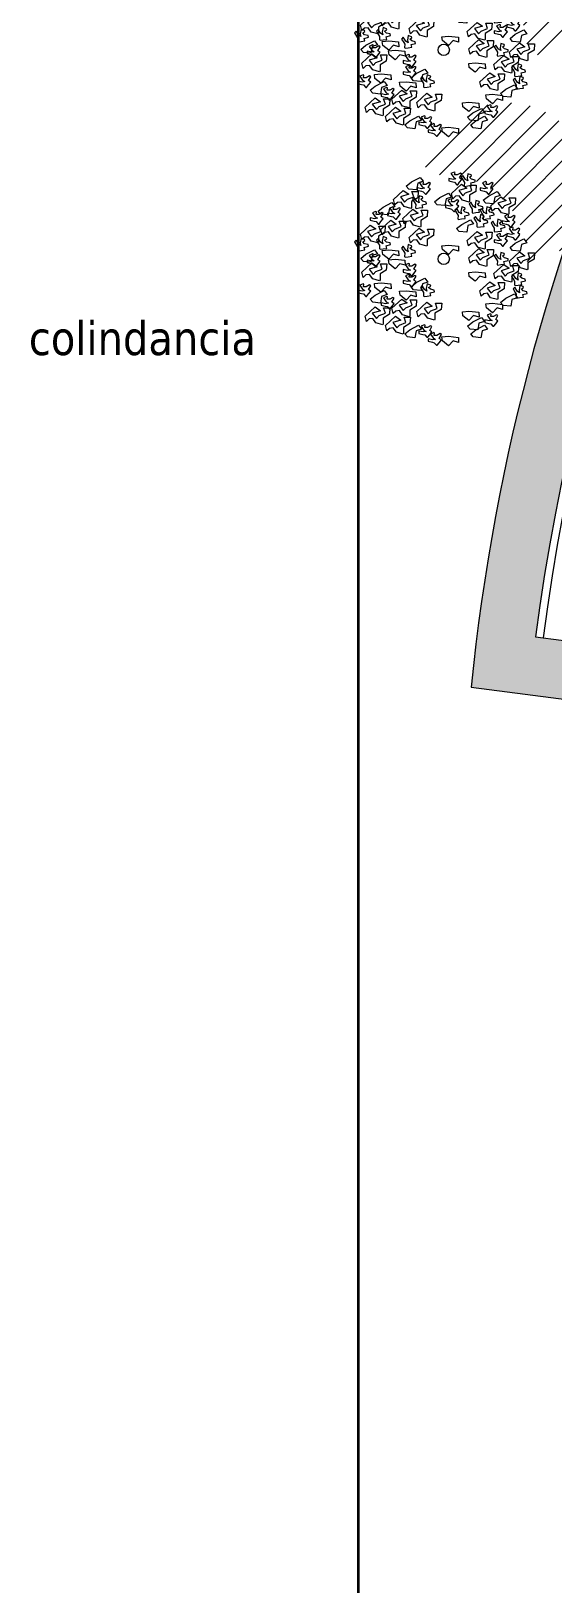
# Model space of a CAD drawing. Header units: millimetres. Extents: x 262 to 370, y -104 to 114.
# Drawn here: x 261.75 to 272.51, y 51.33 to 83.31 of the extents above; entities that cross this region are included whole.
import ezdxf

# ---------------------------------------------------------------- set-up
doc = ezdxf.new("R2010")
doc.units = ezdxf.units.MM
doc.header["$LTSCALE"] = 0.1
doc.layers.get('0').update_dxf_attribs({"lineweight": 9})
for name, color, linetype, lineweight in [('detalles', 2, 'Continuous', 9), ('letreros y cotas', 6, 'Continuous', 13), ('mobiliario', 3, 'Continuous', 13), ('terreno', 8, 'Continuous', 35)]:
    doc.layers.add(name, color=color, linetype=linetype, lineweight=lineweight)
doc.styles.get("Standard").update_dxf_attribs({"font": 'tahoma.ttf', "oblique": 10, "height": 0.35})

# ---------------------------------------------------------------- blocks, each defined once
blk = doc.blocks.new('BRANCHO2', base_point=(16.83, 36.07))
for p, q in [((16.78256489369278, 36.09718241385954), (16.82440972142156, 36.10115080325709)), ((16.7857268308746, 36.07214155454837), (16.78256489369278, 36.09718241385954)), ((16.82354466026916, 36.04100382103861), (16.7857268308746, 36.07214155454837)), ((16.85344027342794, 36.07260582294585), (16.82354466026916, 36.04100382103861)), ((16.82440972142156, 36.10115080325709), (16.8867425573393, 36.09416231735898)), ((16.88865692736133, 36.06243613423904), (16.85344027342794, 36.07260582294585)), ((16.8867425573393, 36.09416231735898), (16.88865692736133, 36.06243613423904))]:
    blk.add_line(p, q)
blk = doc.blocks.new('BRANCHO1', base_point=(16.66, 36.12))
for p, q in [((16.57301832006208, 36.14979948632452), (16.63628943259033, 36.20833145586446)), ((16.58166053583114, 36.11593745775695), (16.57301832006208, 36.14979948632452)), ((16.59888188550234, 36.13134772225477), (16.58166053583114, 36.11593745775695)), ((16.62190676693086, 36.1343892218267), (16.59888188550234, 36.13134772225477)), ((16.67073213193272, 36.18366151489208), (16.6190050010522, 36.16825125039427)), ((16.6190050010522, 36.16825125039427), (16.64486856649246, 36.1343892218267)), ((16.64202988248073, 36.10667778128239), (16.62190676693086, 36.1343892218267)), ((16.63628943259033, 36.20833145586446), (16.67073213193272, 36.18366151489208)), ((16.64486856649246, 36.1343892218267), (16.66215299803059, 36.15290857477583)), ((16.66215299803059, 36.15290857477583), (16.70239922913031, 36.16825125039427)), ((16.72826279457058, 36.16210066237102), (16.68801656347085, 36.13749831027802)), ((16.68801656347085, 36.13749831027802), (16.68801656347085, 36.10052719325913)), ((16.70239922913031, 36.16825125039427), (16.69085524748258, 36.20218086784121)), ((16.69085524748258, 36.20218086784121), (16.73110147858231, 36.20218086784121)), ((16.73110147858231, 36.20218086784121), (16.72826279457058, 36.16210066237102)), ((16.68511479759218, 36.09437660523589), (16.64202988248073, 36.10667778128239)), ((16.68801656347085, 36.10052719325913), (16.68511479759218, 36.09437660523589))]:
    blk.add_line(p, q)
blk = doc.blocks.new('BRANCHO3', base_point=(16.71, 35.96))
for p, q in [((16.68987688445014, 36.03490605145767), (16.66975376890028, 36.0256463749831)), ((16.66975376890028, 36.0256463749831), (16.68697511857147, 36.0010440228901)), ((16.69561733434054, 36.03179696300635), (16.68987688445014, 36.03490605145767)), ((16.69271556846187, 36.01645428738792), (16.69561733434054, 36.03179696300635)), ((16.73012311554986, 36.02875546343441), (16.71, 36.01645428738792)), ((16.738702249452, 36.02260487541116), (16.73012311554986, 36.02875546343441)), ((16.65537110324081, 35.99489343486685), (16.65537110324081, 35.97948317036904)), ((16.68407335269281, 35.98867525796422), (16.65537110324081, 35.99489343486685)), ((16.65537110324081, 35.97948317036904), (16.68123466868107, 35.97333258234578)), ((16.68123466868107, 35.97333258234578), (16.69271556846187, 35.97022349389447)), ((16.70135778423094, 35.99178434641554), (16.68407335269281, 35.98867525796422)), ((16.68697511857147, 36.0010440228901), (16.70135778423094, 35.99178434641554)), ((16.71, 36.01645428738792), (16.69271556846187, 36.01645428738792)), ((16.69271556846187, 35.97022349389447), (16.70709823412134, 35.95481322939666)), ((16.70709823412134, 35.95481322939666), (16.71283868401174, 35.95481322939666)), ((16.71283868401174, 35.95481322939666), (16.72431958379254, 35.97022349389447)), ((16.72431958379254, 35.99793493443878), (16.738702249452, 36.02260487541116)), ((16.738702249452, 35.98867525796422), (16.72431958379254, 35.99793493443878)), ((16.72431958379254, 35.97022349389447), (16.738702249452, 35.98867525796422))]:
    blk.add_line(p, q)
blk = doc.blocks.new('TREEO')
at = {"yscale": 3.6, "zscale": 3.6}
for name, p, xscale, rotation in [('BRANCHO2', (-0.6262248537390777, 1.752432096724378), 3.599999999999999, 33.69006752598449), ('BRANCHO3', (0.5257751462609169, 1.752432096724353), 3.6, 315.0000000000102), ('BRANCHO3', (-0.5902248537390848, 1.248432096724351), 3.6, 315.0000000000102), ('BRANCHO2', (0.02177514626092131, 1.392432096724373), 3.599999999999999, 33.69006752598449), ('BRANCHO3', (0.7057751462609195, 1.140432096724372), 3.6, 315.0000000000102), ('BRANCHO2', (1.137775146260923, 1.428432096724366), 3.599999999999999, 33.69006752598449), ('BRANCHO2', (-1.274224853739077, 1.176432096724365), 3.599999999999999, 33.69006752598449), ('BRANCHO3', (0.38177514626092, 0.9964320967243496), 3.6, 315.0000000000102), ('BRANCHO3', (0.8137751462609109, 0.8164320967243599), 3.6, 315.0000000000102), ('BRANCHO3', (0.9577751462609206, 0.9964320967243496), 3.6, 315.0000000000102), ('BRANCHO2', (0.5257751462609169, 0.7804320967243672), 3.599999999999999, 33.69006752598449), ('BRANCHO3', (1.209775146260922, 0.7084320967243558), 3.6, 315.0000000000102), ('BRANCHO3', (-1.922224853739082, 0.2764320967243651), 3.6, 315.0000000000102), ('BRANCHO3', (-1.41822485373908, 0.3124320967243324), 3.6, 315.0000000000102), ('BRANCHO3', (-0.8422248537390794, 0.1324320967243426), 3.6, 315.0000000000102), ('BRANCHO2', (1.749775146260916, 0.3484320967243764), 3.599999999999999, 33.69006752598449), ('BRANCHO2', (-1.670224853739081, 0.09643209672437536), 3.599999999999999, 33.69006752598449), ('BRANCHO3', (1.28177514626092, -0.04756790327564714), 3.6, 315.0000000000102), ('BRANCHO2', (-0.5182248537390799, -0.5515679032756236), 3.599999999999999, 33.69006752598449), ('BRANCHO3', (1.677775146260918, -0.5155679032756308), 3.6, 315.0000000000102), ('BRANCHO2', (-1.454224853739079, -0.8395679032756431), 3.599999999999999, 33.69006752598449), ('BRANCHO3', (-0.4102248537390822, -0.7675679032756317), 3.6, 315.0000000000102), ('BRANCHO2', (1.533775146260921, -0.9115679032756288), 3.599999999999999, 33.69006752598449), ('BRANCHO3', (1.713775146260911, -0.8035679032756502), 3.6, 315.0000000000102), ('BRANCHO2', (-0.6622248537390769, -1.631567903275639), 3.599999999999999, 33.69006752598449), ('BRANCHO2', (0.7777751462609179, -1.451567903275624), 3.599999999999999, 33.69006752598449), ('BRANCHO2', (0.8497751462609164, -1.631567903275639), 3.599999999999999, 33.69006752598449)]:
    blk.add_blockref(name, p, dxfattribs=dict(at, xscale=xscale, rotation=rotation))
at = {"xscale": 3.6, "yscale": 3.6, "zscale": 3.6}
for name, p in [('BRANCHO3', (-0.3742248537390767, 1.572432096724363)), ('BRANCHO3', (0.3457751462609272, 1.788432096724371)), ('BRANCHO1', (0.5257751462609169, 1.464432096724359)), ('BRANCHO3', (1.065775146260925, 1.572432096724363)), ('BRANCHO1', (-0.8062248537390801, 1.320432096724362)), ('BRANCHO3', (0.2737751462609159, 1.176432096724365)), ('BRANCHO1', (1.425775146260917, 1.176432096724365)), ('BRANCHO3', (-1.454224853739079, 0.8884320967243713)), ('BRANCHO3', (-1.058224853739081, 0.9964320967243754)), ('BRANCHO1', (-0.5902248537390784, 0.8884320967243713)), ('BRANCHO3', (1.569775146260927, 0.8164320967243599)), ('BRANCHO1', (-1.562224853739077, 0.5284320967243661)), ('BRANCHO1', (-1.09422485373908, 0.6364320967243702)), ('BRANCHO1', (-0.4462248537390751, 0.4564320967243549)), ('BRANCHO3', (1.677775146260918, 0.5284320967243661)), ('BRANCHO2', (0.1657751462609247, 0.2764320967243651)), ('BRANCHO1', (0.8857751462609219, 0.3844320967243692)), ('BRANCHO3', (1.389775146260924, 0.3844320967243692)), ('BRANCHO3', (-1.526224853739078, -0.08356790327564001)), ('BRANCHO2', (-1.202224853739078, 0.168432096724361)), ('BRANCHO2', (-1.058224853739081, -0.0475679032756216)), ('BRANCHO1', (0.9217751462609277, -0.01156790327562873)), ('BRANCHO1', (1.85777514626092, -0.08356790327564001)), ('BRANCHO1', (-1.526224853739078, -0.335567903275641)), ('BRANCHO3', (-0.6982248537390761, -0.2995679032756226)), ('BRANCHO3', (-0.6982248537390761, -0.5515679032756236)), ('BRANCHO2', (0.7777751462609179, -0.335567903275641)), ('BRANCHO1', (1.497775146260915, -0.3715679032756339)), ('BRANCHO3', (-1.742224853739079, -0.7675679032756317)), ('BRANCHO2', (-1.382224853739081, -0.587567903275642)), ('BRANCHO2', (-0.8062248537390801, -0.7675679032756317)), ('BRANCHO1', (1.173775146260916, -0.7675679032756317)), ('BRANCHO1', (-1.454224853739079, -1.343567903275645)), ('BRANCHO3', (-1.202224853739078, -1.055567903275626)), ('BRANCHO1', (-0.8422248537390794, -1.16356790327563)), ('BRANCHO1', (-0.2662248537390789, -1.235567903275641)), ('BRANCHO2', (1.173775146260916, -1.055567903275626)), ('BRANCHO1', (-0.9862248537390764, -1.559567903275628)), ('BRANCHO2', (0.633775146260921, -1.235567903275641)), ('BRANCHO3', (1.173775146260916, -1.451567903275624)), ('BRANCHO3', (-0.3382248537390774, -1.703567903275625)), ('BRANCHO3', (-0.1222248537390756, -1.88356790327564)), ('BRANCHO2', (0.1657751462609247, -1.811567903275629))]:
    blk.add_blockref(name, p, dxfattribs=at)
blk = doc.blocks.new('sombras')
at = {"layer": 'letreros y cotas'}
h = blk.add_hatch(dxfattribs=at)
h.set_pattern_fill('ANSI31', color=256, scale=0.1, style=0)
h.set_pattern_definition([(45, (19.06233449662977, 4.353450338928951), (-0.2245064030267288, 0.2245064030267289), [])])
edge = h.paths.add_edge_path()
edge.add_arc((561.8031991810423, 160.2362083958853), 2.401428548737798, 294.4996074296767, 523.0853259866143)
edge.add_arc((560.5014998098437, 158.7496835911222), 2.401428548737798, -16.91467401338582, 114.4996074296767, ccw=False)
edge = h.paths.add_edge_path()
edge.add_arc((570.2882367456297, 160.5795384148594), 2.401428548737798, 294.4996074296767, 523.0853259866143)
edge.add_arc((568.9865373744311, 159.0930136100963), 2.401428548737798, -16.91467401338582, 114.4996074296767, ccw=False)
edge = h.paths.add_edge_path()
edge.add_arc((545.9974259155633, 160.2362083958853), 2.401428548737798, 294.4996074296767, 523.0853259866143)
edge.add_arc((544.6957265443648, 158.7496835911222), 2.401428548737798, -16.91467401338582, 114.4996074296767, ccw=False)
edge = h.paths.add_edge_path()
edge.add_arc((554.0650014778838, 160.3969733974548), 2.401428548737798, 294.4996074296767, 523.0853259866143)
edge.add_arc((552.7633021066853, 158.9104485926916), 2.401428548737798, -16.91467401338582, 114.4996074296767, ccw=False)
edge = h.paths.add_edge_path()
edge.add_arc((538.2592282124049, 160.3969733974548), 2.401428548737798, 294.4996074296767, 523.0853259866143)
edge.add_arc((536.9575288412063, 158.9104485926916), 2.401428548737798, -16.91467401338582, 114.4996074296767, ccw=False)
edge = h.paths.add_edge_path()
edge.add_arc((549.878802642306, 141.7685703210967), 2.401428548737798, 343.0853259866142, 474.4996074296768)
edge.add_arc((551.1805020135046, 143.2550951258598), 2.401428548737798, -65.5003925703233, 163.0853259866142, ccw=False)
edge = h.paths.add_edge_path()
edge.add_arc((570.1645120974815, 150.73203551137), 2.401428548737798, 294.4996074296767, 523.0853259866143)
edge.add_arc((568.862812726283, 149.2455107066069), 2.401428548737798, -16.91467401338582, 114.4996074296767, ccw=False)
edge = h.paths.add_edge_path()
edge.add_arc((570.5173901547341, 136.7984470085273), 2.401428548737798, 294.4996074296767, 523.0853259866143)
edge.add_arc((569.2156907835356, 135.3119222037642), 2.401428548737798, -16.91467401338582, 114.4996074296767, ccw=False)
edge = h.paths.add_edge_path()
edge.add_arc((559.8495910650225, 137.0723812948702), 2.401428548737798, 294.4996074296767, 523.0853259866143)
edge.add_arc((558.547891693824, 135.5858564901071), 2.401428548737798, -16.91467401338582, 114.4996074296767, ccw=False)
edge = h.paths.add_edge_path()
edge.add_arc((565.4065935227459, 136.8600620248719), 2.401428548737798, 294.4996074296767, 523.0853259866143)
edge.add_arc((564.1048941515473, 135.3735372201088), 2.401428548737798, -16.91467401338582, 114.4996074296767, ccw=False)
edge = h.paths.add_edge_path()
edge.add_arc((570.419889758662, 143.8379703723226), 2.401428548737798, 294.4996074296767, 523.0853259866143)
edge.add_arc((569.1181903874634, 142.3514455675594), 2.401428548737798, -16.91467401338582, 114.4996074296767, ccw=False)
edge = h.paths.add_edge_path()
edge.add_arc((547.1837606134568, 147.632050822173), 2.401428548737798, 294.4996074296767, 523.0853259866143)
edge.add_arc((545.8820612422583, 146.1455260174098), 2.401428548737798, -16.91467401338582, 114.4996074296767, ccw=False)
edge = h.paths.add_edge_path()
edge.add_arc((542.6484265062247, 150.9206917559727), 2.401428548737798, 294.4996074296767, 523.0853259866143)
edge.add_arc((541.3467271350262, 149.4341669512095), 2.401428548737798, -16.91467401338582, 114.4996074296767, ccw=False)
edge = h.paths.add_edge_path()
edge.add_arc((554.7700335800129, 138.0795385885129), 2.401428548737798, 294.4996074296767, 523.0853259866143)
edge.add_arc((553.4683342088143, 136.5930137837498), 2.401428548737798, -16.91467401338582, 114.4996074296767, ccw=False)
edge = h.paths.add_edge_path()
edge.add_arc((509.635711628407, 162.404834455171), 2.401428548737798, 294.4996074296755, 523.0853259866138)
edge.add_arc((508.3340122572084, 160.9183096504079), 2.401428548737798, -16.914674013386104, 114.4996074296755, ccw=False)
edge = h.paths.add_edge_path()
edge.add_arc((488.8644757262528, 161.5613777874689), 2.401428548737798, 294.4996074296755, 523.0853259866138)
edge.add_arc((487.5627763550543, 160.0748529827058), 2.401428548737798, -16.914674013386104, 114.4996074296755, ccw=False)
edge = h.paths.add_edge_path()
edge.add_arc((482.8286815177893, 161.6867744886931), 2.401428548737798, 294.4996074296755, 523.0853259866138)
edge.add_arc((481.5269821465907, 160.20024968393), 2.401428548737798, -16.914674013386104, 114.4996074296755, ccw=False)
edge = h.paths.add_edge_path()
edge.add_arc((477.2192772721673, 161.2630322471211), 2.401428548737798, 294.4996074296755, 523.0853259866138)
edge.add_arc((475.9175779009688, 159.7765074423579), 2.401428548737798, -16.914674013386104, 114.4996074296755, ccw=False)
edge = h.paths.add_edge_path()
edge.add_arc((477.1517357094789, 153.3761051314466), 2.401428548737798, 294.4996074296755, 523.0853259866138)
edge.add_arc((475.8500363382803, 151.8895803266834), 2.401428548737798, -16.914674013386104, 114.4996074296755, ccw=False)
edge = h.paths.add_edge_path()
edge.add_arc((477.3509302851997, 147.9987343229896), 2.401428548737798, 294.4996074296755, 523.0853259866138)
edge.add_arc((476.0492309140012, 146.5122095182265), 2.401428548737798, -16.914674013386104, 114.4996074296755, ccw=False)
edge = h.paths.add_edge_path()
edge.add_arc((475.2243093765505, 133.689917502514), 1.720709275836569, 353.8327702272225, 463.7521631890683)
edge.add_arc((476.5260087477491, 135.1764423072771), 1.720709275836569, -76.24783681093169, 173.8327702272225, ccw=False)
edge = h.paths.add_edge_path()
edge.add_arc((476.5260087477491, 130.8727675044206), 1.720709275836569, 283.7521631890682, 533.832770227222)
edge.add_arc((475.2243093765505, 129.3862426996575), 1.720709275836569, -6.1672297727780006, 103.75216318906809, ccw=False)
edge = h.paths.add_edge_path()
edge.add_arc((475.8739096616217, 96.24301988672508), 3.15180672505549, 300.5248985121823, 517.0600349041074)
edge.add_arc((474.5722102904232, 94.75649508196196), 3.15180672505549, -22.939965095892603, 120.52489851218229, ccw=False)
edge = h.paths.add_edge_path()
edge.add_arc((533.7874987604318, 95.8445717379604), 3.15180672505549, 300.5248985121831, 517.0600349041074)
edge.add_arc((532.4857993892333, 94.35804693319727), 3.15180672505549, -22.93996509589209, 120.52489851218229, ccw=False)

msp = doc.modelspace()

# ---------------------------------------------------------------- hatches: boundary and pattern name
at = {"layer": 'detalles'}
h = msp.add_hatch(dxfattribs=at)
h.set_pattern_fill('AR-HBONE', color=256, scale=0.0035, style=0)
h.set_pattern_definition([(45, (-285.428672474971, -14.92969533784705), (4.973799150320701e-17, 0.5028943427798727), [1.0668, -0.3556]), (135, (-285.177225474971, -14.67824833784705), (4.973799150320701e-17, 0.5028943427798727), [1.0668, -0.3556])])
edge = h.paths.add_edge_path()
edge.add_line((280.500275130419, 45.66010991252179), (281.500275130419, 49.66010991252179))
edge.add_line((281.500275130419, 49.66010991252179), (281.5002751304191, 69.61795251242077))
edge.add_line((281.500275130419, 69.6179525124208), (272.1508865315278, 70.83594218334255))
edge.add_arc((312.5002751304191, 65.66010991252159), 40.68000000000011, 153.2831469049776, 172.6902816954894, ccw=False)
edge.add_line((276.1633050400727, 83.94909579619724), (269.0244668995764, 87.5598016609228))
edge.add_line((269.0244668995764, 87.5598016609228), (268.5541915018488, 86.45290033878982))
edge.add_line((268.5541915018488, 86.45290033878982), (274.568264938644, 83.41108179608554))
edge.add_arc((312.5002751304191, 65.66010991252182), 41.88, 154.921903921268, 174.3290387117798)
edge.add_line((270.8252450846164, 69.7984997783326), (278.500275130419, 68.79863682249072))
edge.add_line((278.500275130419, 68.79863682249072), (278.500275130419, 67.33777944218548))
edge.add_line((278.500275130419, 67.33777944218548), (280.2680420833855, 65.5700124892191))
edge.add_line((280.2680420833855, 65.5700124892191), (278.500275130419, 63.80224553625277))
edge.add_line((278.500275130419, 63.80224553625274), (280.2680420833855, 62.03447858328636))
edge.add_line((280.2680420833855, 62.03447858328636), (278.500275130419, 60.26671163031997))
edge.add_line((278.500275130419, 60.26671163032), (280.2680420833855, 58.49894467735362))
edge.add_line((280.2680420833855, 58.49894467735362), (278.500275130419, 56.73117772438727))
edge.add_line((278.500275130419, 56.73117772438727), (280.2680420833855, 54.96341077142088))
edge.add_line((280.2680420833855, 54.96341077142088), (278.500275130419, 53.19564381845456))
edge.add_line((278.500275130419, 53.19564381845453), (280.2680420833855, 51.42787686548814))
edge.add_line((280.2680420833855, 51.42787686548814), (278.500275130419, 49.66010991252179))
edge.add_line((278.500275130419, 49.66010991252179), (278.500275130419, 38.66010991252179))
edge.add_line((278.500275130419, 38.66010991252179), (280.500275130419, 38.66010991252179))
edge.add_line((280.500275130419, 38.66010991252179), (280.500275130419, 45.66010991252179))
edge = h.paths.add_edge_path(flags=16)
edge.add_line((270.8252450846164, 69.79849977833263), (278.500275130419, 68.79863682249075))

# ---------------------------------------------------------------- linework, layer by layer
for p, q in [((270.8252450846164, 69.79849977833257), (278.500275130419, 68.79863682249069)), ((270.8252450846164, 69.7984997783326), (278.500275130419, 68.79863682249072))]:
    msp.add_line(p, q, dxfattribs=at)
msp.add_arc((312.5002751304191, 65.66010991252179), 41.88, 154.921903921268, 174.3290387117798, dxfattribs=at)
at = {"layer": 'mobiliario'}
msp.add_line((272.1508865315278, 70.83594218334252), (289.7621314235161, 68.54164088827609), dxfattribs=at)
for centre in [(270.2569505864782, 82.91996915222725), (270.2569505864782, 78.61629434937075)]:
    msp.add_circle(centre, 0.1166010060641274, dxfattribs=at)
for radius in [40.68000000000007, 40.52000000000007]:
    msp.add_arc((312.5002751304191, 65.66010991252176), radius, 58.37754079463713, 172.6902816954897, dxfattribs=at)
at = {"layer": 'terreno'}
msp.add_line((268.500275130419, 38.66010991252179), (268.500275130419, 114.2601099125218), dxfattribs=at)

# ---------------------------------------------------------------- block references
at = {"layer": 'detalles'}
msp.add_blockref('sombras', (-204.9685533253129, -50.75897153841009), dxfattribs=at)
at = {"layer": 'mobiliario', "xscale": 0.9000000000000001, "yscale": 0.9000000000000001, "zscale": 0.9000000000000001}
for p in [(270.2265964320047, 82.85464691905796), (270.2265964320047, 78.55097211620145)]:
    msp.add_blockref('TREEO', p, dxfattribs=at)

# ---------------------------------------------------------------- texts
at = {"layer": 'detalles'}
msp.add_text('colindancia', height=0.7, dxfattribs=at).set_placement((261.701704333984, 76.63546394632982))

doc.saveas('drawing.dxf')
